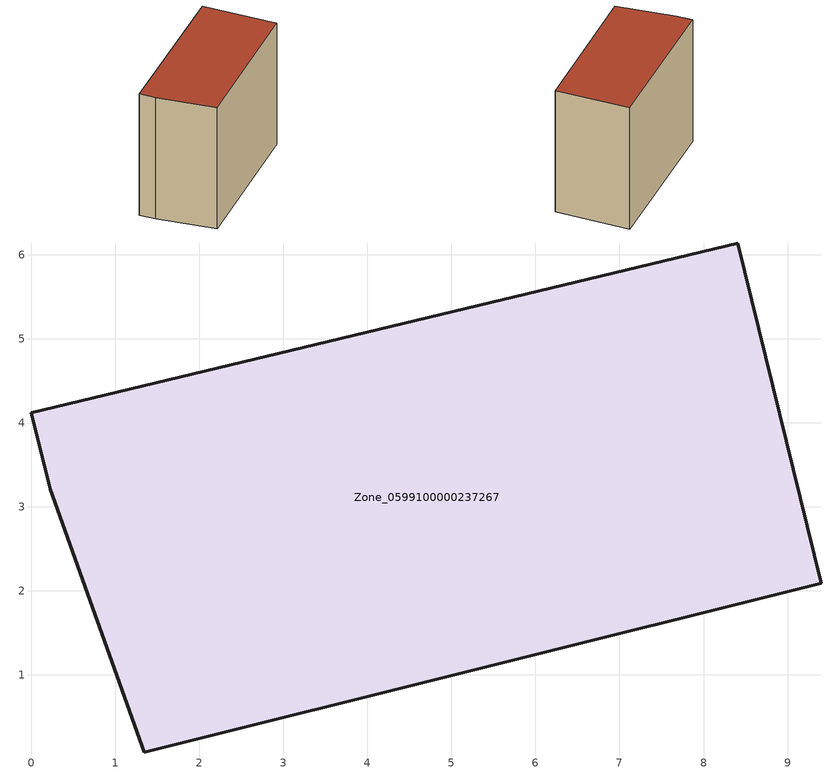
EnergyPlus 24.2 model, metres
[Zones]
Zone_0599100000237267
 floor ground (C_G): 9.4,2.09 1.34,0.08 0.22,3.21 0,4.12 8.41,6.14 z0
 wall outside (C_F): 9.4,2.09 8.41,6.14 0,4.12 0.22,3.21 1.34,0.08 9.4,2.09 z0:7.65
 roof outside (C_R): 1.34,0.08 9.4,2.09 8.41,6.14 0,4.12 0.22,3.21 z7.65
[BUILDING]
Pand.0599100000237267: North Axis=0; Terrain=City; Loads Convergence Tolerance Value=0.04; Temperature Convergence Tolerance Value=0.4; Solar Distribution=FullExterior; Maximum Number of Warmup Days=25; Minimum Number of Warmup Days=1
[Site:Location]
Rotterdam.The.Hague.AP_ZH_NLD Design_Conditions: Latitude=51.96; Longitude=4.45; Time Zone=1; Elevation=-4.5
[SITE:GROUNDTEMPERATURE:BUILDINGSURFACE]
18, 18, 18, 18, 18, 18, 18, 18, 18, 18, 18, 18
[MATERIAL] Thermal Absorptance=0.9; Solar Absorptance=0.7; Visible Absorptance=0.7
Name | Roughness | Thickness | Conductivity | Density | Specific Heat
G.TI.1946 | MediumSmooth | 0.15 | 1 | 540 | 1210
F.TI.1946 | Rough | 0.3 | 0.857143 | 1920 | 840
R.TI.1946 | MediumRough | 0.2 | 0.1 | 1500 | 1000
[CONSTRUCTION]
C_G: G.TI.1946
C_F: F.TI.1946
C_R: R.TI.1946
[ZONE]
Zone_0599100000237267: Type=1; Multiplier=1; Ceiling Height=Autocalculate; Volume=Autocalculate; Floor Area=autocalculate; Part of Total Floor Area=Yes
[ZONEINFILTRATION:DESIGNFLOWRATE]
Infil_Zone_0599100000237267: Zone or ZoneList or Space or SpaceList=Zone_0599100000237267; Schedule=AlwaysOn; Design Flow Rate Calculation Method=Flow/Area; Flow Rate per Floor Area=0.003; Constant Term Coefficient=1; Temperature Term Coefficient=0; Velocity Term Coefficient=0; Velocity Squared Term Coefficient=0
[HVACTEMPLATE:ZONE:IDEALLOADSAIRSYSTEM]
Zone_0599100000237267: Maximum Heating Supply Air Temperature=50; Minimum Cooling Supply Air Temperature=13; Maximum Heating Supply Air Humidity Ratio=0.0156; Minimum Cooling Supply Air Humidity Ratio=0.0077; Heating Limit=NoLimit; Cooling Limit=NoLimit; Dehumidification Control Type=ConstantSensibleHeatRatio; Cooling Sensible Heat Ratio=0.7; Dehumidification Setpoint=60; Humidification Control Type=None; Humidification Setpoint=30; Outdoor Air Method=None; Outdoor Air Flow Rate per Person=0.00944; Outdoor Air Flow Rate per Zone Floor Area=0; Outdoor Air Flow Rate per Zone=0; Demand Controlled Ventilation Type=None; Outdoor Air Economizer Type=NoEconomizer; Heat Recovery Type=None; Sensible Heat Recovery Effectiveness=0.7; Latent Heat Recovery Effectiveness=0.65
[ZONECONTROL:THERMOSTAT]
ThermostatControl_Zone_0599100000237267: Zone or ZoneList=Zone_0599100000237267; Control Type Schedule=DualSetpointControlType; Control 1=Thermostat_Zone_0599100000237267; Temperature Difference Between Cutout And Setpoint=0
[THERMOSTATSETPOINT:DUALSETPOINT]
Thermostat_Zone_0599100000237267: Heating Setpoint Temperature Schedule=HeatingSetpoint_Zone_0599100000237267; Cooling Setpoint Temperature Schedule=CoolingSetpoint_Zone_0599100000237267
[SCHEDULE:COMPACT]
HeatingSetpoint_Zone_0599100000237267: Through: 12/31, For: AllDays, Until: 24:00, 21
CoolingSetpoint_Zone_0599100000237267: Through: 12/31, For: AllDays, Until: 24:00, 24
DualSetpointControlType: Through: 12/31, For: AllDays, Until: 24:00, 4
AlwaysOn: Through: 12/31, For: AllDays, Until: 24:00, 1
